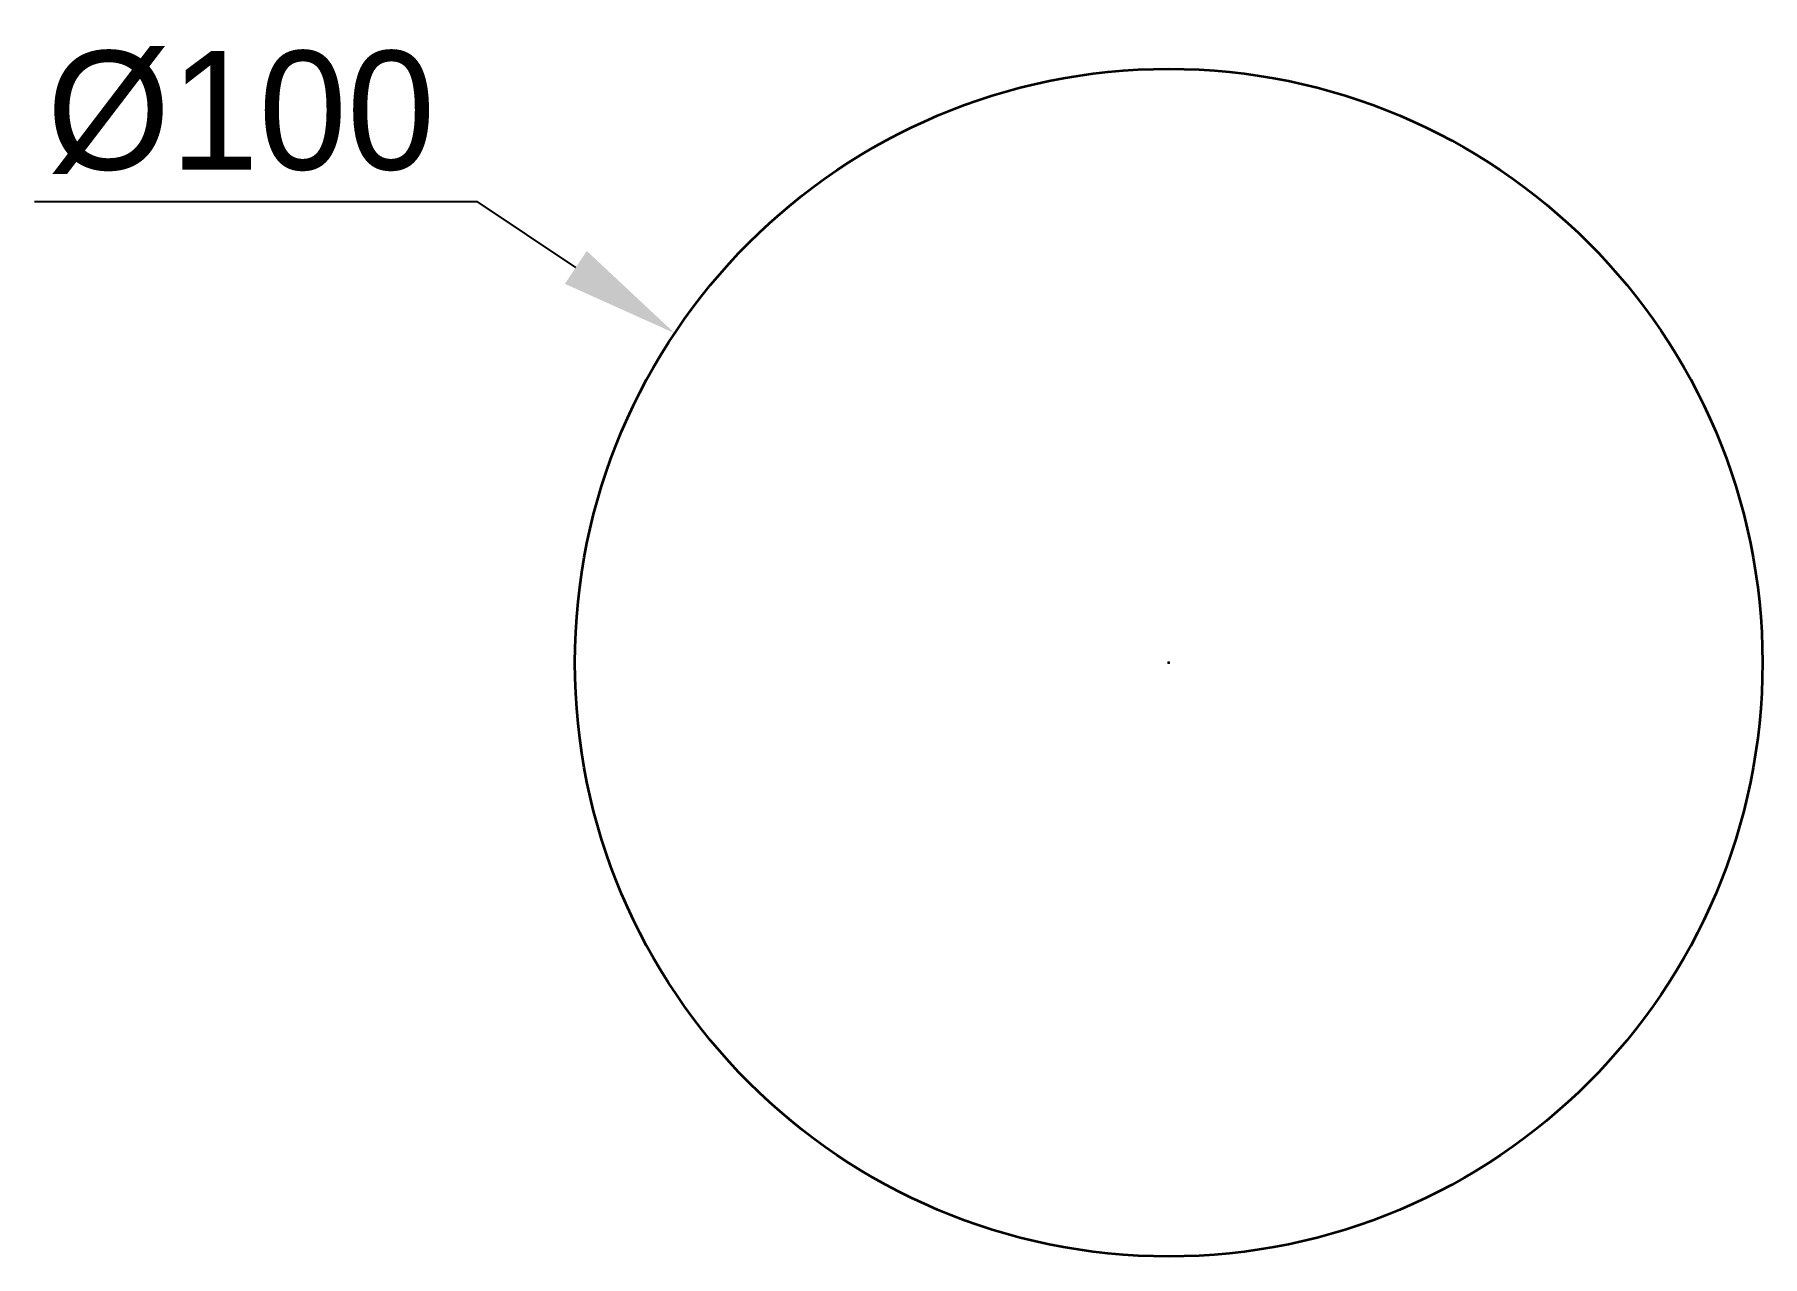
# Model space of a CAD drawing. Extents: x -46 to 100, y 0 to 103.
import ezdxf

# ---------------------------------------------------------------- set-up
doc = ezdxf.new("R2010")
doc.units = 0
doc.layers.add('construction', color=7, linetype='Continuous', lineweight=35)
doc.layers.add('dimensions', color=5, linetype='Continuous', lineweight=50)
doc.dimstyles.new('QCADDimStyle', dxfattribs={"dimtxt": 10, "dimasz": 10, "dimexe": 5, "dimexo": 2.5, "dimgap": 2.5, "dimtad": 1, "dimtoh": 1, "dimdec": 4, "dimzin": 0, "dimdsep": 46, "dimtxsty": 'Standard', "dimcen": 0.09, "dimadec": 0, "dimazin": 0, "dimtfac": 1, "dimtdec": 4, "dimtofl": 0, "dimtmove": 0, "dimatfit": 3, "dimfxl": 1, "dimtolj": 1, "dimtzin": 0, "dimarcsym": 0})

# ---------------------------------------------------------------- blocks, each defined once
blk = doc.blocks.new('*D1')
at = {"layer": 'Defpoints', "color": 0}
for p in [(8.4, 77.74), (91.6, 22.26)]:
    blk.add_point(p, dxfattribs=at)
at = {"layer": 'dimensions', "color": 0, "lineweight": -2}
for p, q in [((-45.51, 88.83), (-8.24, 88.83)), ((0.08, 83.28), (-8.24, 88.83)), ((49.91, 50), (50.09, 50)), ((50, 49.91), (50, 50.09))]:
    blk.add_line(p, q, dxfattribs=at)
at = {"layer": 'dimensions', "color": 0}
blk.add_solid([(-0.85, 81.9), (1, 84.67), (8.4, 77.74)], dxfattribs=at)
at = {"layer": 'dimensions', "color": 0, "insert": (-28.12, 96.33), "char_height": 10, "attachment_point": 5}
blk.add_mtext('\\A1;%%c100', dxfattribs=at)

msp = doc.modelspace()

# ---------------------------------------------------------------- linework, layer by layer
at = {"layer": 'construction'}
msp.add_circle((50, 50), 50, dxfattribs=at)

# ---------------------------------------------------------------- dimensions: what is measured, and where the dimension line sits
at = {"layer": 'dimensions'}
dim = msp.add_diameter_dim_2p(p1=(91.60251, 22.26499), p2=(8.39749, 77.73501), dimstyle='QCADDimStyle', override={"dimtxt": 10, "dimasz": 10, "dimexe": 5, "dimexo": 2.5, "dimgap": 2.5, "dimzin": 8, "dimclrd": 0, "dimclre": 0, "dimclrt": 0, "dimazin": 2, "dimtmove": 2}, dxfattribs=at)
dim.commit()
dim.dimension.update_dxf_attribs({"geometry": '*D1', "text_midpoint": (-28.12447, 96.32901)})

doc.saveas('drawing.dxf')
